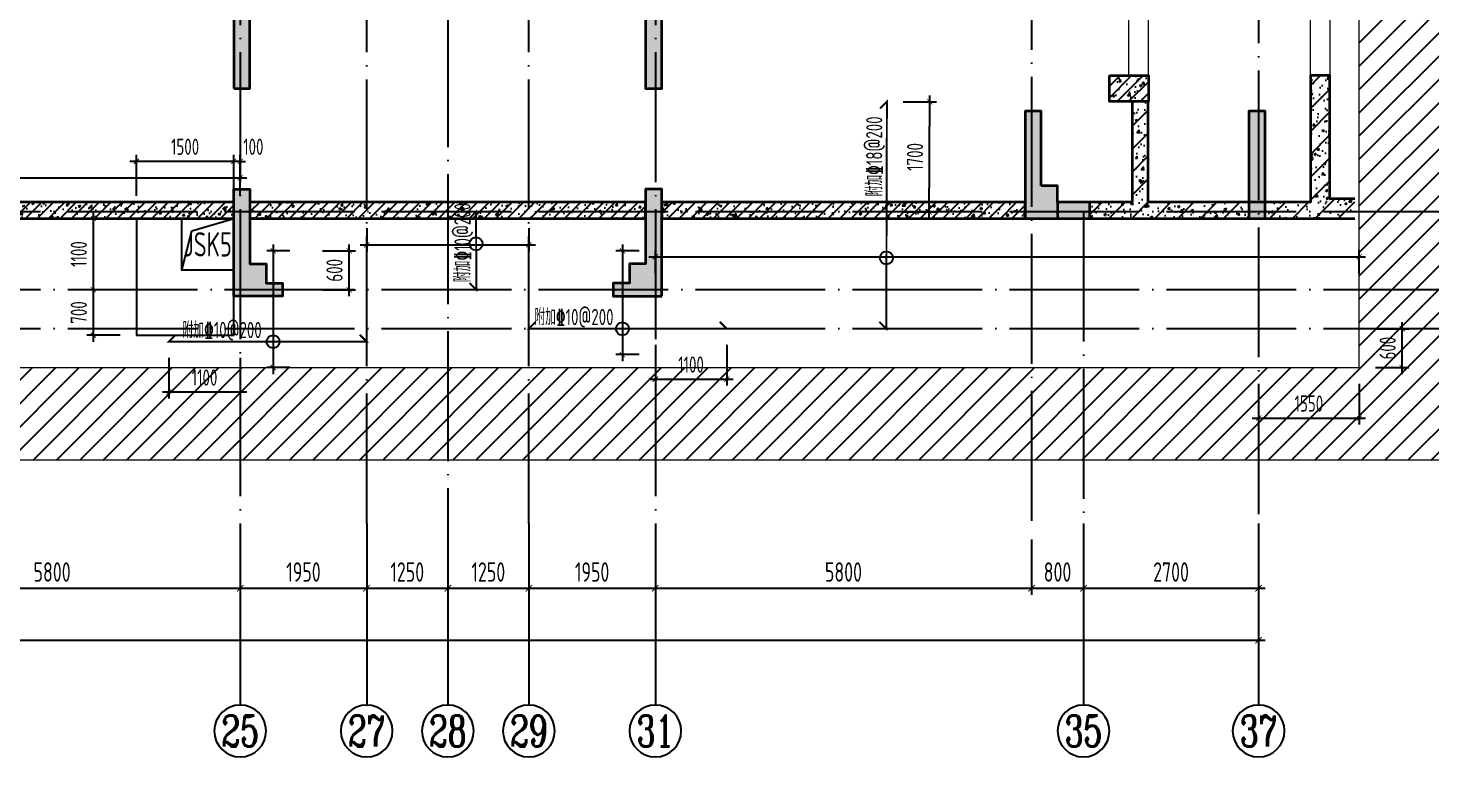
# Model space of a CAD drawing. Extents: x -655480 to 203344, y -294099 to 287156.
# Drawn here: x -375617 to -353989, y 192469 to 203702 of the extents above; entities that cross this region are included whole.
import ezdxf
from ezdxf.enums import TextEntityAlignment as Align

# ---------------------------------------------------------------- set-up
doc = ezdxf.new("R2010")
doc.units = 0
doc.header["$LTSCALE"] = 1000
doc.linetypes.add('DOTE', pattern=[2.42, 2, -0.2, 0.02, -0.2])
doc.layers.get('0').update_dxf_attribs({"linetype": 'CONTINUOUS'})
doc.layers.get('DEFPOINTS').update_dxf_attribs({"linetype": 'CONTINUOUS'})
for name, color, linetype in [('0-R集水坑', 191, 'CONTINUOUS'), ('A-AXIS', 1, 'CONTINUOUS'), ('A-DOTE', 10, 'DOTE'), ('AXIS_NUM', 7, 'CONTINUOUS'), ('S-B板配筋', 6, 'CONTINUOUS'), ('S-B板配筋号', 7, 'CONTINUOUS'), ('S-J基础底板', 5, 'CONTINUOUS'), ('S-J基础底板标注', 3, 'CONTINUOUS'), ('S-Q墙填充', 252, 'CONTINUOUS'), ('S-Q墙实线', 6, 'CONTINUOUS'), ('S-Y一般标注', 3, 'CONTINUOUS'), ('S-降板填充', 75, 'CONTINUOUS')]:
    doc.layers.add(name, color=color, linetype=linetype)
doc.layers.add('WINDOW', color=144, linetype='CONTINUOUS', lineweight=15)
doc.layers.add('板元', color=253, linetype='CONTINUOUS', lineweight=18)
doc.styles.add('TSSD_Axis', font='complex.shx', dxfattribs={"width": 0.7, "bigfont": 'hztxt.shx'})
doc.styles.add('TSSD_DIMENSION', font='Tssdeng.shx', dxfattribs={"width": 0.7, "bigfont": 'tssdchn.shx'})
doc.styles.add('TSSD_REIN', font='tssdeng.shx', dxfattribs={"width": 0.7, "height": 300, "bigfont": 'tssdchn.shx'})
doc.dimstyles.new('TSSD_100_100', dxfattribs={"dimtxt": 300, "dimasz": 100, "dimexe": 100, "dimexo": 250, "dimgap": 100, "dimtad": 1, "dimdec": 0, "dimzin": 0, "dimdsep": 46, "dimtxsty": 'TSSD_DIMENSION', "dimblk": 'ARCHTICK', "dimcen": 0, "dimdle": 100, "dimclrt": 7, "dimadec": 0, "dimazin": 0, "dimtfac": 1, "dimtdec": 0, "dimtix": 1, "dimtmove": 2, "dimatfit": 3, "dimldrblk": 'ARCHTICK', "dimfxl": 1, "dimtolj": 1, "dimtzin": 0, "dimarcsym": 0})
doc.dimstyles.new('TSSD_100_100$0', dxfattribs={"dimtxt": 300, "dimasz": 80, "dimexe": 100, "dimexo": 250, "dimgap": 100, "dimtad": 1, "dimdec": 0, "dimzin": 0, "dimdsep": 46, "dimtxsty": 'TSSD_DIMENSION', "dimblk": 'ARCHTICK', "dimcen": 0, "dimdle": 100, "dimclrd": 3, "dimclre": 3, "dimclrt": 7, "dimadec": 0, "dimazin": 0, "dimtfac": 1, "dimtdec": 0, "dimtix": 1, "dimtmove": 2, "dimatfit": 3, "dimldrblk": 'ARCHTICK', "dimfxl": 1, "dimtolj": 1, "dimtzin": 0, "dimarcsym": 0})
pattern_1 = [(45, (-1438581.56, 463489.72), (-88.388348, 88.388348), []), (50, (-1438581.56, 463489.72), (358.63009, -31.37607), [37.5, -412.5]), (355, (-1438581.56, 463489.72), (-69.37567, 376.09607), [30, -330]), (100.4514, (-1438551.67, 463487.1), (289.25469, 344.71977), [31.8701, -350.57106]), (46.1842, (-1438581.56, 463589.7), (533.62052, -82.7595), [56.25, -618.75]), (96.6356, (-1438537.1, 463582.8), (467.33135, 487.05894), [47.80514, -525.8565]), (351.1842, (-1438581.56, 463589.7), (467.33097, 487.0593), [45, -495]), (21, (-1438531.56, 463564.72), (298.453526, -201.309445), [37.5, -412.5]), (326, (-1438531.56, 463564.72), (121.65767, 362.57502), [30, -330]), (71.4514, (-1438506.7, 463547.94), (420.11131, 161.26525), [31.8701, -350.57106]), (37.5, (-1438581.56, 463489.72), (6.079928, 166.446927), [0, -326, 0, -335, 0, -331.25]), (7.5, (-1438581.56, 463489.72), (131.53477, 197.205856), [0, -191, 0, -318.5, 0, -126.25]), (327.5, (-1438693.06, 463489.72), (266.911218, -11.277436), [0, -125, 0, -390, 0, -517.5]), (317.5, (-1438743.06, 463489.72), (291.593085, 50.05249), [0, -162.5, 0, -259, 0, -367.5])]
pattern_2 = [(50, (-1523726.26, 236664.32), (358.63009, -31.37607), [37.5, -412.5]), (355, (-1523726.26, 236664.32), (-69.37567, 376.09607), [30, -330]), (100.4514, (-1523696.37, 236661.7), (289.25469, 344.71977), [31.8701, -350.57106]), (46.1842, (-1523726.26, 236764.32), (533.62052, -82.7595), [56.25, -618.75]), (96.6356, (-1523681.8, 236757.43), (467.33135, 487.05894), [47.80514, -525.8565]), (351.1842, (-1523726.26, 236764.3), (467.33097, 487.0593), [45, -495]), (21, (-1523676.26, 236739.32), (298.453526, -201.309445), [37.5, -412.5]), (326, (-1523676.26, 236739.32), (121.65767, 362.57502), [30, -330]), (71.4514, (-1523651.4, 236722.55), (420.11131, 161.26525), [31.8701, -350.57106]), (37.5, (-1523726.26, 236664.32), (6.079928, 166.446927), [0, -326, 0, -335, 0, -331.25]), (7.5, (-1523726.26, 236664.32), (131.53477, 197.205856), [0, -191, 0, -318.5, 0, -126.25]), (327.5, (-1523837.76, 236664.32), (266.911218, -11.277436), [0, -125, 0, -390, 0, -517.5]), (317.5, (-1523887.76, 236664.32), (291.593085, 50.05249), [0, -162.5, 0, -259, 0, -367.5]), (45, (-1523726.26, 236664.32), (-176.776695, 176.776695), [])]

# ---------------------------------------------------------------- blocks, each defined once
blk = doc.blocks.new('_ArchTick')
at = {"color": 0, "linetype": 'ByBlock', "const_width": 0.15}
blk.add_lwpolyline([(-0.5, -0.5), (0.5, 0.5)], dxfattribs=at)
blk = doc.blocks.new('*D518')
at = {"layer": 'DEFPOINTS', "color": 0, "transparency": 16777216}
for p in [(-166391, 265613), (-160591, 265613), (-160591, 264613)]:
    blk.add_point(p, dxfattribs=at)
at = {"layer": 'S-Y一般标注', "color": 0, "lineweight": -2, "transparency": 16777216}
for p, q in [((-166391, 265363), (-166391, 264513)), ((-160591, 265363), (-160591, 264513)), ((-166491, 264613), (-160491, 264613))]:
    blk.add_line(p, q, dxfattribs=at)
at = {"layer": 'S-Y一般标注', "color": 0, "lineweight": -2, "transparency": 16777216, "xscale": 100, "yscale": 100, "zscale": 100, "rotation": 180}
blk.add_blockref('_ArchTick', (-166391, 264613), dxfattribs=at)
at = {"layer": 'S-Y一般标注', "color": 0, "lineweight": -2, "transparency": 16777216, "xscale": 100, "yscale": 100, "zscale": 100}
blk.add_blockref('_ArchTick', (-160591, 264613), dxfattribs=at)
at = {"layer": 'S-Y一般标注', "color": 7, "transparency": 16777216, "insert": (-163491, 264863), "char_height": 300, "attachment_point": 5, "style": 'TSSD_DIMENSION'}
blk.add_mtext('\\A1;5800', dxfattribs=at)
blk = doc.blocks.new('ts_axno')
at = {"color": 0, "linetype": 'ByBlock', "lineweight": -2}
blk.add_circle((0, 0), 0.5, dxfattribs=at)
at = {"color": 0, "linetype": 'ByBlock', "lineweight": -2, "style": 'TSSD_Axis', "width": 0.7}
blk.add_attdef('A', text='', height=0.6, dxfattribs=at).set_placement((0, 0), align=Align.MIDDLE_CENTER)
blk = doc.blocks.new('*D519')
at = {"layer": 'DEFPOINTS', "color": 0, "transparency": 16777216}
for p in [(-156141, 265613), (-154191, 265613), (-154191, 264613)]:
    blk.add_point(p, dxfattribs=at)
at = {"layer": 'S-Y一般标注', "color": 0, "lineweight": -2, "transparency": 16777216}
for p, q in [((-156141, 265363), (-156141, 264513)), ((-154191, 265363), (-154191, 264513)), ((-156241, 264613), (-154091, 264613))]:
    blk.add_line(p, q, dxfattribs=at)
at = {"layer": 'S-Y一般标注', "color": 0, "lineweight": -2, "transparency": 16777216, "xscale": 100, "yscale": 100, "zscale": 100, "rotation": 180}
blk.add_blockref('_ArchTick', (-156141, 264613), dxfattribs=at)
at = {"layer": 'S-Y一般标注', "color": 0, "lineweight": -2, "transparency": 16777216, "xscale": 100, "yscale": 100, "zscale": 100}
blk.add_blockref('_ArchTick', (-154191, 264613), dxfattribs=at)
at = {"layer": 'S-Y一般标注', "color": 7, "transparency": 16777216, "insert": (-155166, 264863), "char_height": 300, "attachment_point": 5, "style": 'TSSD_DIMENSION'}
blk.add_mtext('\\A1;1950', dxfattribs=at)
blk = doc.blocks.new('*D520')
at = {"layer": 'DEFPOINTS', "color": 0, "transparency": 16777216}
for p in [(-154191, 265613), (-148391, 265613), (-148391, 264613)]:
    blk.add_point(p, dxfattribs=at)
at = {"layer": 'S-Y一般标注', "color": 0, "lineweight": -2, "transparency": 16777216}
for p, q in [((-154191, 265363), (-154191, 264513)), ((-148391, 265363), (-148391, 264513)), ((-154291, 264613), (-148291, 264613))]:
    blk.add_line(p, q, dxfattribs=at)
at = {"layer": 'S-Y一般标注', "color": 0, "lineweight": -2, "transparency": 16777216, "xscale": 100, "yscale": 100, "zscale": 100, "rotation": 180}
blk.add_blockref('_ArchTick', (-154191, 264613), dxfattribs=at)
at = {"layer": 'S-Y一般标注', "color": 0, "lineweight": -2, "transparency": 16777216, "xscale": 100, "yscale": 100, "zscale": 100}
blk.add_blockref('_ArchTick', (-148391, 264613), dxfattribs=at)
at = {"layer": 'S-Y一般标注', "color": 7, "transparency": 16777216, "insert": (-151291, 264863), "char_height": 300, "attachment_point": 5, "style": 'TSSD_DIMENSION'}
blk.add_mtext('\\A1;5800', dxfattribs=at)
blk = doc.blocks.new('*D521')
at = {"layer": 'DEFPOINTS', "color": 0, "transparency": 16777216}
for p in [(-148391, 265613), (-147591, 265613), (-147591, 264613)]:
    blk.add_point(p, dxfattribs=at)
at = {"layer": 'S-Y一般标注', "color": 0, "lineweight": -2, "transparency": 16777216}
for p, q in [((-148391, 265363), (-148391, 264513)), ((-147591, 265363), (-147591, 264513)), ((-148491, 264613), (-147491, 264613))]:
    blk.add_line(p, q, dxfattribs=at)
at = {"layer": 'S-Y一般标注', "color": 0, "lineweight": -2, "transparency": 16777216, "xscale": 100, "yscale": 100, "zscale": 100, "rotation": 180}
blk.add_blockref('_ArchTick', (-148391, 264613), dxfattribs=at)
at = {"layer": 'S-Y一般标注', "color": 0, "lineweight": -2, "transparency": 16777216, "xscale": 100, "yscale": 100, "zscale": 100}
blk.add_blockref('_ArchTick', (-147591, 264613), dxfattribs=at)
at = {"layer": 'S-Y一般标注', "color": 7, "transparency": 16777216, "insert": (-147991, 264863), "char_height": 300, "attachment_point": 5, "style": 'TSSD_DIMENSION'}
blk.add_mtext('\\A1;800', dxfattribs=at)
blk = doc.blocks.new('*D522')
at = {"layer": 'DEFPOINTS', "color": 0, "transparency": 16777216}
for p in [(-147591, 265613), (-144891, 265613), (-144891, 264613)]:
    blk.add_point(p, dxfattribs=at)
at = {"layer": 'S-Y一般标注', "color": 0, "lineweight": -2, "transparency": 16777216}
for p, q in [((-147591, 265363), (-147591, 264513)), ((-144891, 265363), (-144891, 264513)), ((-147691, 264613), (-144791, 264613))]:
    blk.add_line(p, q, dxfattribs=at)
at = {"layer": 'S-Y一般标注', "color": 0, "lineweight": -2, "transparency": 16777216, "xscale": 100, "yscale": 100, "zscale": 100, "rotation": 180}
blk.add_blockref('_ArchTick', (-147591, 264613), dxfattribs=at)
at = {"layer": 'S-Y一般标注', "color": 0, "lineweight": -2, "transparency": 16777216, "xscale": 100, "yscale": 100, "zscale": 100}
blk.add_blockref('_ArchTick', (-144891, 264613), dxfattribs=at)
at = {"layer": 'S-Y一般标注', "color": 7, "transparency": 16777216, "insert": (-146241, 264863), "char_height": 300, "attachment_point": 5, "style": 'TSSD_DIMENSION'}
blk.add_mtext('\\A1;2700', dxfattribs=at)
blk = doc.blocks.new('*D523')
at = {"layer": 'DEFPOINTS', "color": 0, "transparency": 16777216}
for p in [(-194891, 265613), (-144891, 265613), (-144891, 263813)]:
    blk.add_point(p, dxfattribs=at)
at = {"layer": 'S-Y一般标注', "color": 0, "lineweight": -2, "transparency": 16777216}
for p, q in [((-194891, 265363), (-194891, 263713)), ((-144891, 265363), (-144891, 263713)), ((-194991, 263813), (-144791, 263813))]:
    blk.add_line(p, q, dxfattribs=at)
at = {"layer": 'S-Y一般标注', "color": 0, "lineweight": -2, "transparency": 16777216, "xscale": 100, "yscale": 100, "zscale": 100, "rotation": 180}
blk.add_blockref('_ArchTick', (-194891, 263813), dxfattribs=at)
at = {"layer": 'S-Y一般标注', "color": 0, "lineweight": -2, "transparency": 16777216, "xscale": 100, "yscale": 100, "zscale": 100}
blk.add_blockref('_ArchTick', (-144891, 263813), dxfattribs=at)
at = {"layer": 'S-Y一般标注', "color": 7, "transparency": 16777216, "insert": (-169891, 264063), "char_height": 300, "attachment_point": 5, "style": 'TSSD_DIMENSION'}
blk.add_mtext('\\A1;50000', dxfattribs=at)
blk = doc.blocks.new('*D527')
at = {"layer": 'DEFPOINTS', "color": 0, "transparency": 16777216}
for p in [(-160591, 265613), (-158641, 265613), (-158641, 264613)]:
    blk.add_point(p, dxfattribs=at)
at = {"layer": 'S-Y一般标注', "color": 0, "lineweight": -2, "transparency": 16777216}
for p, q in [((-160591, 265363), (-160591, 264513)), ((-158641, 265363), (-158641, 264513)), ((-160691, 264613), (-158541, 264613))]:
    blk.add_line(p, q, dxfattribs=at)
at = {"layer": 'S-Y一般标注', "color": 0, "lineweight": -2, "transparency": 16777216, "xscale": 100, "yscale": 100, "zscale": 100, "rotation": 180}
blk.add_blockref('_ArchTick', (-160591, 264613), dxfattribs=at)
at = {"layer": 'S-Y一般标注', "color": 0, "lineweight": -2, "transparency": 16777216, "xscale": 100, "yscale": 100, "zscale": 100}
blk.add_blockref('_ArchTick', (-158641, 264613), dxfattribs=at)
at = {"layer": 'S-Y一般标注', "color": 7, "transparency": 16777216, "insert": (-159616, 264863), "char_height": 300, "attachment_point": 5, "style": 'TSSD_DIMENSION'}
blk.add_mtext('\\A1;1950', dxfattribs=at)
blk = doc.blocks.new('*D544')
at = {"layer": 'DEFPOINTS', "color": 0, "transparency": 16777216}
for p in [(-158641, 265613), (-157391, 265613), (-157391, 264613)]:
    blk.add_point(p, dxfattribs=at)
at = {"layer": 'S-Y一般标注', "color": 0, "lineweight": -2, "transparency": 16777216}
for p, q in [((-158641, 265363), (-158641, 264513)), ((-157391, 265363), (-157391, 264513)), ((-158741, 264613), (-157291, 264613))]:
    blk.add_line(p, q, dxfattribs=at)
at = {"layer": 'S-Y一般标注', "color": 0, "lineweight": -2, "transparency": 16777216, "xscale": 100, "yscale": 100, "zscale": 100, "rotation": 180}
blk.add_blockref('_ArchTick', (-158641, 264613), dxfattribs=at)
at = {"layer": 'S-Y一般标注', "color": 0, "lineweight": -2, "transparency": 16777216, "xscale": 100, "yscale": 100, "zscale": 100}
blk.add_blockref('_ArchTick', (-157391, 264613), dxfattribs=at)
at = {"layer": 'S-Y一般标注', "color": 7, "transparency": 16777216, "insert": (-158016, 264863), "char_height": 300, "attachment_point": 5, "style": 'TSSD_DIMENSION'}
blk.add_mtext('\\A1;1250', dxfattribs=at)
blk = doc.blocks.new('*D545')
at = {"layer": 'DEFPOINTS', "color": 0, "transparency": 16777216}
for p in [(-157391, 265613), (-156141, 265613), (-156141, 264613)]:
    blk.add_point(p, dxfattribs=at)
at = {"layer": 'S-Y一般标注', "color": 0, "lineweight": -2, "transparency": 16777216}
for p, q in [((-157391, 265363), (-157391, 264513)), ((-156141, 265363), (-156141, 264513)), ((-157491, 264613), (-156041, 264613))]:
    blk.add_line(p, q, dxfattribs=at)
at = {"layer": 'S-Y一般标注', "color": 0, "lineweight": -2, "transparency": 16777216, "xscale": 100, "yscale": 100, "zscale": 100, "rotation": 180}
blk.add_blockref('_ArchTick', (-157391, 264613), dxfattribs=at)
at = {"layer": 'S-Y一般标注', "color": 0, "lineweight": -2, "transparency": 16777216, "xscale": 100, "yscale": 100, "zscale": 100}
blk.add_blockref('_ArchTick', (-156141, 264613), dxfattribs=at)
at = {"layer": 'S-Y一般标注', "color": 7, "transparency": 16777216, "insert": (-156766, 264863), "char_height": 300, "attachment_point": 5, "style": 'TSSD_DIMENSION'}
blk.add_mtext('\\A1;1250', dxfattribs=at)
blk = doc.blocks.new('*D1233')
at = {"layer": 'DEFPOINTS', "color": 0, "ltscale": 0.5, "transparency": 16777216}
for p in [(-371330, 200269), (-371838, 198469), (-371330, 198469)]:
    blk.add_point(p, dxfattribs=at)
at = {"layer": 'S-J基础底板标注', "color": 3, "lineweight": -2, "ltscale": 0.5, "transparency": 16777216}
for p, q in [((-371838, 200369), (-371838, 198369)), ((-371580, 200269), (-371938, 200269)), ((-371580, 198469), (-371938, 198469))]:
    blk.add_line(p, q, dxfattribs=at)
at = {"layer": 'S-J基础底板标注', "color": 3, "lineweight": -2, "ltscale": 0.5, "transparency": 16777216, "xscale": 80, "yscale": 80, "zscale": 80}
for p, rotation in [((-371838, 200269), 90), ((-371838, 198469), 270)]:
    blk.add_blockref('_ArchTick', p, dxfattribs=dict(at, rotation=rotation))
blk = doc.blocks.new('*D1227')
at = {"layer": 'DEFPOINTS', "color": 0, "transparency": 16777216}
for p in [(-373446, 198869), (-372346, 198869), (-373446, 198091)]:
    blk.add_point(p, dxfattribs=at)
at = {"layer": 'S-J基础底板标注', "color": 3, "lineweight": -2, "transparency": 16777216}
for p, q in [((-373446, 198619), (-373446, 197991)), ((-372346, 198619), (-372346, 197991)), ((-372246, 198091), (-373546, 198091))]:
    blk.add_line(p, q, dxfattribs=at)
at = {"layer": 'S-J基础底板标注', "color": 3, "lineweight": -2, "transparency": 16777216, "xscale": 80, "yscale": 80, "zscale": 80}
for p, rotation in [((-373446, 198091), 180.000000000003), ((-372346, 198091), 3.037570195374428e-12)]:
    blk.add_blockref('_ArchTick', p, dxfattribs=dict(at, rotation=rotation))
at = {"layer": 'S-J基础底板标注', "color": 7, "transparency": 16777216, "insert": (-372896, 198316), "char_height": 250, "attachment_point": 5, "style": 'TSSD_DIMENSION'}
blk.add_mtext('\\A1;1100', dxfattribs=at)
blk = doc.blocks.new('*D1234')
at = {"layer": 'DEFPOINTS', "color": 0, "ltscale": 0.5, "transparency": 16777216}
for p in [(-365946, 200269), (-366454, 198669), (-365946, 198669)]:
    blk.add_point(p, dxfattribs=at)
at = {"layer": 'S-J基础底板标注', "color": 3, "lineweight": -2, "ltscale": 0.5, "transparency": 16777216}
for p, q in [((-366454, 200369), (-366454, 198569)), ((-366196, 200269), (-366554, 200269)), ((-366196, 198669), (-366554, 198669))]:
    blk.add_line(p, q, dxfattribs=at)
at = {"layer": 'S-J基础底板标注', "color": 3, "lineweight": -2, "ltscale": 0.5, "transparency": 16777216, "xscale": 80, "yscale": 80, "zscale": 80}
for p, rotation in [((-366454, 200269), 90), ((-366454, 198669), 270)]:
    blk.add_blockref('_ArchTick', p, dxfattribs=dict(at, rotation=rotation))
blk = doc.blocks.new('*D1228')
at = {"layer": 'DEFPOINTS', "color": 0, "transparency": 16777216}
for p in [(-365946, 199069), (-364846, 199069), (-364846, 198291)]:
    blk.add_point(p, dxfattribs=at)
at = {"layer": 'S-J基础底板标注', "color": 3, "lineweight": -2, "transparency": 16777216}
for p, q in [((-365946, 198819), (-365946, 198191)), ((-364846, 198819), (-364846, 198191)), ((-366046, 198291), (-364746, 198291))]:
    blk.add_line(p, q, dxfattribs=at)
at = {"layer": 'S-J基础底板标注', "color": 3, "lineweight": -2, "transparency": 16777216, "xscale": 80, "yscale": 80, "zscale": 80, "rotation": 180}
blk.add_blockref('_ArchTick', (-365946, 198291), dxfattribs=at)
at = {"layer": 'S-J基础底板标注', "color": 3, "lineweight": -2, "transparency": 16777216, "xscale": 80, "yscale": 80, "zscale": 80}
blk.add_blockref('_ArchTick', (-364846, 198291), dxfattribs=at)
at = {"layer": 'S-J基础底板标注', "color": 7, "transparency": 16777216, "insert": (-365396, 198516), "char_height": 250, "attachment_point": 5, "style": 'TSSD_DIMENSION'}
blk.add_mtext('\\A1;1100', dxfattribs=at)
blk = doc.blocks.new('*D1235')
at = {"layer": 'DEFPOINTS', "color": 0, "ltscale": 0.5, "transparency": 16777216}
for p in [(-372346, 201394), (-389546, 200886), (-372346, 200885)]:
    blk.add_point(p, dxfattribs=at)
at = {"layer": 'S-J基础底板标注', "color": 3, "lineweight": -2, "ltscale": 0.5, "transparency": 16777216}
for p, q in [((-389646, 201394), (-372246, 201394)), ((-389546, 201136), (-389546, 201494)), ((-372346, 201135), (-372346, 201494))]:
    blk.add_line(p, q, dxfattribs=at)
at = {"layer": 'S-J基础底板标注', "color": 3, "lineweight": -2, "ltscale": 0.5, "transparency": 16777216, "xscale": 80, "yscale": 80, "zscale": 80}
for p, rotation in [((-389546, 201394), 179.9995445874263), ((-372346, 201394), 359.9995445874263)]:
    blk.add_blockref('_ArchTick', p, dxfattribs=dict(at, rotation=rotation))
blk = doc.blocks.new('*D1238')
at = {"layer": 'DEFPOINTS', "color": 0, "ltscale": 0.5, "transparency": 16777216}
for p in [(-355096, 200177), (-365946, 199669), (-355096, 199669)]:
    blk.add_point(p, dxfattribs=at)
at = {"layer": 'S-J基础底板标注', "color": 3, "lineweight": -2, "ltscale": 0.5, "transparency": 16777216}
for p, q in [((-365946, 199919), (-365946, 200277)), ((-355096, 199919), (-355096, 200277)), ((-366046, 200177), (-354996, 200177))]:
    blk.add_line(p, q, dxfattribs=at)
at = {"layer": 'S-J基础底板标注', "color": 3, "lineweight": -2, "ltscale": 0.5, "transparency": 16777216, "xscale": 80, "yscale": 80, "zscale": 80, "rotation": 180}
blk.add_blockref('_ArchTick', (-365946, 200177), dxfattribs=at)
at = {"layer": 'S-J基础底板标注', "color": 3, "lineweight": -2, "ltscale": 0.5, "transparency": 16777216, "xscale": 80, "yscale": 80, "zscale": 80}
blk.add_blockref('_ArchTick', (-355096, 200177), dxfattribs=at)
blk = doc.blocks.new('*D1253')
at = {"layer": 'DEFPOINTS', "color": 0, "transparency": 16777216}
for p in [(-355096, 199069), (-354432, 199069), (-355096, 198469)]:
    blk.add_point(p, dxfattribs=at)
at = {"layer": 'S-J基础底板标注', "color": 3, "lineweight": -2, "transparency": 16777216}
for p, q in [((-354846, 199069), (-354332, 199069)), ((-354432, 198369), (-354432, 199169)), ((-354846, 198469), (-354332, 198469))]:
    blk.add_line(p, q, dxfattribs=at)
at = {"layer": 'S-J基础底板标注', "color": 3, "lineweight": -2, "transparency": 16777216, "xscale": 80, "yscale": 80, "zscale": 80}
for p, rotation in [((-354432, 199069), 90), ((-354432, 198469), 270)]:
    blk.add_blockref('_ArchTick', p, dxfattribs=dict(at, rotation=rotation))
at = {"layer": 'S-J基础底板标注', "color": 7, "transparency": 16777216, "insert": (-354657, 198769), "char_height": 250, "attachment_point": 5, "rotation": 90, "style": 'TSSD_DIMENSION'}
blk.add_mtext('\\A1;600', dxfattribs=at)
blk = doc.blocks.new('*D1254')
at = {"layer": 'DEFPOINTS', "color": 0, "transparency": 16777216}
for p in [(-356646, 198469), (-355096, 198469), (-355096, 197691)]:
    blk.add_point(p, dxfattribs=at)
at = {"layer": 'S-J基础底板标注', "color": 3, "lineweight": -2, "transparency": 16777216}
for p, q in [((-356646, 198219), (-356646, 197591)), ((-355096, 198219), (-355096, 197591)), ((-356746, 197691), (-354996, 197691))]:
    blk.add_line(p, q, dxfattribs=at)
at = {"layer": 'S-J基础底板标注', "color": 3, "lineweight": -2, "transparency": 16777216, "xscale": 80, "yscale": 80, "zscale": 80, "rotation": 180}
blk.add_blockref('_ArchTick', (-356646, 197691), dxfattribs=at)
at = {"layer": 'S-J基础底板标注', "color": 3, "lineweight": -2, "transparency": 16777216, "xscale": 80, "yscale": 80, "zscale": 80}
blk.add_blockref('_ArchTick', (-355096, 197691), dxfattribs=at)
at = {"layer": 'S-J基础底板标注', "color": 7, "transparency": 16777216, "insert": (-355871, 197916), "char_height": 250, "attachment_point": 5, "style": 'TSSD_DIMENSION'}
blk.add_mtext('\\A1;1550', dxfattribs=at)
blk = doc.blocks.new('*D1266')
at = {"layer": 'DEFPOINTS', "color": 0, "ltscale": 0.5, "transparency": 16777216}
for p in [(-370396, 200869), (-367896, 200869), (-367896, 200361)]:
    blk.add_point(p, dxfattribs=at)
at = {"layer": 'S-J基础底板标注', "color": 3, "lineweight": -2, "ltscale": 0.5, "transparency": 16777216}
for p, q in [((-370396, 200619), (-370396, 200261)), ((-367896, 200619), (-367896, 200261)), ((-370496, 200361), (-367796, 200361))]:
    blk.add_line(p, q, dxfattribs=at)
at = {"layer": 'S-J基础底板标注', "color": 3, "lineweight": -2, "ltscale": 0.5, "transparency": 16777216, "xscale": 80, "yscale": 80, "zscale": 80, "rotation": 180}
blk.add_blockref('_ArchTick', (-370396, 200361), dxfattribs=at)
at = {"layer": 'S-J基础底板标注', "color": 3, "lineweight": -2, "ltscale": 0.5, "transparency": 16777216, "xscale": 80, "yscale": 80, "zscale": 80}
blk.add_blockref('_ArchTick', (-367896, 200361), dxfattribs=at)
blk = doc.blocks.new('*D1267')
at = {"layer": 'DEFPOINTS', "color": 0, "transparency": 16777216}
for p in [(-362376, 202569), (-361713, 202565), (-362386, 200869)]:
    blk.add_point(p, dxfattribs=at)
at = {"layer": 'S-J基础底板标注', "color": 3, "lineweight": -2, "transparency": 16777216}
for p, q in [((-361723, 200765), (-361712, 202665)), ((-362126, 202567), (-361613, 202564)), ((-362136, 200868), (-361623, 200865))]:
    blk.add_line(p, q, dxfattribs=at)
at = {"layer": 'S-J基础底板标注', "color": 3, "lineweight": -2, "transparency": 16777216, "xscale": 80, "yscale": 80, "zscale": 80}
for p, rotation in [((-361713, 202565), 89.6629318688153), ((-361723, 200865), 269.6629318688153)]:
    blk.add_blockref('_ArchTick', p, dxfattribs=dict(at, rotation=rotation))
at = {"layer": 'S-J基础底板标注', "color": 7, "transparency": 16777216, "insert": (-361943, 201716), "char_height": 250, "attachment_point": 5, "rotation": 89.6629, "style": 'TSSD_DIMENSION'}
blk.add_mtext('\\A1;1700', dxfattribs=at)
blk = doc.blocks.new('*D2515')
at = {"layer": 'DEFPOINTS', "color": 0, "transparency": 16777216}
for p in [(-371330, 200269), (-370667, 200269), (-371330, 199669)]:
    blk.add_point(p, dxfattribs=at)
at = {"layer": 'S-J基础底板标注', "color": 3, "lineweight": -2, "transparency": 16777216}
for p, q in [((-370667, 199569), (-370667, 200369)), ((-371080, 200269), (-370567, 200269)), ((-371080, 199669), (-370567, 199669))]:
    blk.add_line(p, q, dxfattribs=at)
at = {"layer": 'S-J基础底板标注', "color": 3, "lineweight": -2, "transparency": 16777216, "xscale": 80, "yscale": 80, "zscale": 80}
for p, rotation in [((-370667, 200269), 90), ((-370667, 199669), 270)]:
    blk.add_blockref('_ArchTick', p, dxfattribs=dict(at, rotation=rotation))
at = {"layer": 'S-J基础底板标注', "color": 7, "transparency": 16777216, "insert": (-370892, 199969), "char_height": 250, "attachment_point": 5, "rotation": 90, "style": 'TSSD_DIMENSION'}
blk.add_mtext('\\A1;600', dxfattribs=at)
blk = doc.blocks.new('*D2516')
at = {"layer": 'DEFPOINTS', "color": 0, "transparency": 16777216}
for p in [(-374610, 200769), (-373946, 200769), (-373946, 199669)]:
    blk.add_point(p, dxfattribs=at)
at = {"layer": 'S-J基础底板标注', "color": 3, "lineweight": -2, "transparency": 16777216}
for p, q in [((-374196, 200769), (-374710, 200769)), ((-374610, 199569), (-374610, 200869)), ((-374196, 199669), (-374710, 199669))]:
    blk.add_line(p, q, dxfattribs=at)
at = {"layer": 'S-J基础底板标注', "color": 3, "lineweight": -2, "transparency": 16777216, "xscale": 80, "yscale": 80, "zscale": 80}
for p, rotation in [((-374610, 200769), 90), ((-374610, 199669), 270)]:
    blk.add_blockref('_ArchTick', p, dxfattribs=dict(at, rotation=rotation))
at = {"layer": 'S-J基础底板标注', "color": 7, "transparency": 16777216, "insert": (-374835, 200219), "char_height": 250, "attachment_point": 5, "rotation": 90, "style": 'TSSD_DIMENSION'}
blk.add_mtext('\\A1;1100', dxfattribs=at)
blk = doc.blocks.new('*D2517')
at = {"layer": 'DEFPOINTS', "color": 0, "transparency": 16777216}
for p in [(-374610, 199669), (-373946, 199669), (-373946, 198969)]:
    blk.add_point(p, dxfattribs=at)
at = {"layer": 'S-J基础底板标注', "color": 3, "lineweight": -2, "transparency": 16777216}
for p, q in [((-374196, 199669), (-374710, 199669)), ((-374610, 198869), (-374610, 199769)), ((-374196, 198969), (-374710, 198969))]:
    blk.add_line(p, q, dxfattribs=at)
at = {"layer": 'S-J基础底板标注', "color": 3, "lineweight": -2, "transparency": 16777216, "xscale": 80, "yscale": 80, "zscale": 80}
for p, rotation in [((-374610, 199669), 90), ((-374610, 198969), 270)]:
    blk.add_blockref('_ArchTick', p, dxfattribs=dict(at, rotation=rotation))
at = {"layer": 'S-J基础底板标注', "color": 7, "transparency": 16777216, "insert": (-374835, 199319), "char_height": 250, "attachment_point": 5, "rotation": 90, "style": 'TSSD_DIMENSION'}
blk.add_mtext('\\A1;700', dxfattribs=at)
blk = doc.blocks.new('*D2518')
at = {"layer": 'DEFPOINTS', "color": 0, "transparency": 16777216}
for p in [(-372446, 201648), (-372446, 200869), (-372346, 200869)]:
    blk.add_point(p, dxfattribs=at)
at = {"layer": 'S-J基础底板标注', "color": 3, "lineweight": -2, "transparency": 16777216}
for p, q in [((-372446, 201648), (-372526, 201648)), ((-372446, 201119), (-372446, 201748)), ((-372346, 201648), (-372446, 201648)), ((-372346, 201119), (-372346, 201748)), ((-372346, 201648), (-372266, 201648))]:
    blk.add_line(p, q, dxfattribs=at)
at = {"layer": 'S-J基础底板标注', "color": 3, "lineweight": -2, "transparency": 16777216, "xscale": 80, "yscale": 80, "zscale": 80}
blk.add_blockref('_ArchTick', (-372446, 201648), dxfattribs=at)
at = {"layer": 'S-J基础底板标注', "color": 3, "lineweight": -2, "transparency": 16777216, "xscale": 80, "yscale": 80, "zscale": 80, "rotation": 180}
blk.add_blockref('_ArchTick', (-372346, 201648), dxfattribs=at)
at = {"layer": 'S-J基础底板标注', "color": 7, "transparency": 16777216, "insert": (-372144, 201873), "char_height": 250, "attachment_point": 5, "style": 'TSSD_DIMENSION'}
blk.add_mtext('\\A1;100', dxfattribs=at)
blk = doc.blocks.new('*D2519')
at = {"layer": 'DEFPOINTS', "color": 0, "transparency": 16777216}
for p in [(-373946, 201648), (-373946, 200869), (-372446, 200869)]:
    blk.add_point(p, dxfattribs=at)
at = {"layer": 'S-J基础底板标注', "color": 3, "lineweight": -2, "transparency": 16777216}
for p, q in [((-372346, 201648), (-374046, 201648)), ((-373946, 201119), (-373946, 201748)), ((-372446, 201119), (-372446, 201748))]:
    blk.add_line(p, q, dxfattribs=at)
at = {"layer": 'S-J基础底板标注', "color": 3, "lineweight": -2, "transparency": 16777216, "xscale": 80, "yscale": 80, "zscale": 80}
for p, rotation in [((-373946, 201648), 179.9999999999945), ((-372446, 201648), 359.9999999999944)]:
    blk.add_blockref('_ArchTick', p, dxfattribs=dict(at, rotation=rotation))
at = {"layer": 'S-J基础底板标注', "color": 7, "transparency": 16777216, "insert": (-373196, 201873), "char_height": 250, "attachment_point": 5, "style": 'TSSD_DIMENSION'}
blk.add_mtext('\\A1;1500', dxfattribs=at)
blk = doc.blocks.new('20210827.00163710')
at = {"layer": 'A-AXIS'}
for p, q in [((-215872, -289730.2), (-215872, -292530.2)), ((-213922, -289730.2), (-213922, -292530.2)), ((-212672, -289730.2), (-212672, -292530.2)), ((-211422, -289730.2), (-211422, -292530.2)), ((-209472, -289730.2), (-209472, -292530.2)), ((-202872, -289730.2), (-202872, -292530.2)), ((-200172, -289730.2), (-200172, -292530.2))]:
    blk.add_line(p, q, dxfattribs=at)
at = {"layer": 'A-DOTE'}
for p, q in [((-200172, -268230.2), (-200172, -289730.2)), ((-215871.8, -277630.2), (-215872, -289730.2)), ((-209472.2, -277630.2), (-209472, -289730.2)), ((-213922, -289730.2), (-213922, -279830.2)), ((-211422, -289730.2), (-211422, -279830.2)), ((-203672, -280430.2), (-203672, -289730.2)), ((-212672, -281930.2), (-212672, -289730.2)), ((-197172, -284930.2), (-253172, -284930.2)), ((-202872, -284930.2), (-202872, -289730.2)), ((-197172, -286130.2), (-253172, -286130.2)), ((-197172, -286730.2), (-253172, -286730.2))]:
    blk.add_line(p, q, dxfattribs=at)
at = {"layer": 'A-AXIS'}
ref = blk.add_blockref('ts_axno', (-215872, -292930.2), dxfattribs=dict(at, xscale=-800, yscale=800, zscale=800, rotation=180))
ref.add_attrib('17', '25', dxfattribs={"layer": 'AXIS_NUM', "height": 480, "style": 'TSSD_Axis', "width": 0.7}).set_placement((-215872, -292930.2), align=Align.MIDDLE_CENTER)
ref = blk.add_blockref('ts_axno', (-213922, -292930.2), dxfattribs=dict(at, xscale=-800, yscale=800, zscale=800, rotation=180))
ref.add_attrib('19', '27', dxfattribs={"layer": 'AXIS_NUM', "height": 480, "style": 'TSSD_Axis', "width": 0.7}).set_placement((-213922, -292930.2), align=Align.MIDDLE_CENTER)
ref = blk.add_blockref('ts_axno', (-212672, -292930.2), dxfattribs=dict(at, xscale=-800, yscale=800, zscale=800, rotation=180))
ref.add_attrib('19', '28', dxfattribs={"layer": 'AXIS_NUM', "height": 480, "style": 'TSSD_Axis', "width": 0.7}).set_placement((-212672, -292930.2), align=Align.MIDDLE_CENTER)
ref = blk.add_blockref('ts_axno', (-211422, -292930.2), dxfattribs=dict(at, xscale=-800, yscale=800, zscale=800, rotation=180))
ref.add_attrib('19', '29', dxfattribs={"layer": 'AXIS_NUM', "height": 480, "style": 'TSSD_Axis', "width": 0.7}).set_placement((-211422, -292930.2), align=Align.MIDDLE_CENTER)
ref = blk.add_blockref('ts_axno', (-209472, -292930.2), dxfattribs=dict(at, xscale=-800, yscale=800, zscale=800, rotation=180))
ref.add_attrib('19', '31', dxfattribs={"layer": 'AXIS_NUM', "height": 480, "style": 'TSSD_Axis', "width": 0.7}).set_placement((-209472, -292930.2), align=Align.MIDDLE_CENTER)
ref = blk.add_blockref('ts_axno', (-202872, -292930.2), dxfattribs=dict(at, xscale=-800, yscale=800, zscale=800, rotation=180))
ref.add_attrib('22', '35', dxfattribs={"layer": 'AXIS_NUM', "height": 480, "style": 'TSSD_Axis', "width": 0.7}).set_placement((-202872, -292930.2), align=Align.MIDDLE_CENTER)
ref = blk.add_blockref('ts_axno', (-200172, -292930.2), dxfattribs=dict(at, xscale=-800, yscale=800, zscale=800, rotation=180))
ref.add_attrib('23', '37', dxfattribs={"layer": 'AXIS_NUM', "height": 480, "style": 'TSSD_Axis', "width": 0.7}).set_placement((-200172, -292930.2), align=Align.MIDDLE_CENTER)
at = {"layer": 'S-Y一般标注'}
for base, p1, p2, picture, middle in [((-200172, -291530.2), (-250172, -289730.2), (-200172, -289730.2), '*D523', (-225172, -291280.2)), ((-215872, -290730.2), (-221672, -289730.2), (-215872, -289730.2), '*D518', (-218772, -290480.2)), ((-213922, -290730.2), (-215872, -289730.2), (-213922, -289730.2), '*D527', (-214897, -290480.2)), ((-212672, -290730.2), (-213922, -289730.2), (-212672, -289730.2), '*D544', (-213297, -290480.2)), ((-211422, -290730.2), (-212672, -289730.2), (-211422, -289730.2), '*D545', (-212047, -290480.2)), ((-209472, -290730.2), (-211422, -289730.2), (-209472, -289730.2), '*D519', (-210447, -290480.2)), ((-203672, -290730.2), (-209472, -289730.2), (-203672, -289730.2), '*D520', (-206572, -290480.2)), ((-202872, -290730.2), (-203672, -289730.2), (-202872, -289730.2), '*D521', (-203272, -290480.2)), ((-200172, -290730.2), (-202872, -289730.2), (-200172, -289730.2), '*D522', (-201522, -290480.2))]:
    dim = blk.add_linear_dim(base=base, p1=p1, p2=p2, dimstyle='TSSD_100_100', dxfattribs=at)
    dim.commit()
    dim.dimension.update_dxf_attribs({"geometry": picture, "text_midpoint": middle, "insert": (-55280.9, -555343.3)})

msp = doc.modelspace()

# ---------------------------------------------------------------- hatches: boundary and pattern name
at = {"layer": 'S-Q墙填充'}
for points in [[(-366096.04, 204619.14), (-366096.04, 202769.14), (-365846.04, 202769.14), (-365846.04, 204619.14)], [(-372446.04, 202769.14), (-372196.04, 202769.14), (-372196.04, 203969.14), (-372446.04, 203969.14)], [(-359996.04, 201269.14), (-359996.04, 202419.14), (-360246.04, 202419.14), (-360246.04, 200769.14), (-359246.04, 200769.14), (-359246.04, 201019.14), (-359746.04, 201019.14), (-359746.04, 201269.14)], [(-356796.04, 200769.14), (-356546.04, 200769.14), (-356546.04, 202419.14), (-356796.04, 202419.14)], [(-372446.04, 199569.14), (-372446.04, 201219.14), (-372196.04, 201219.14), (-372196.04, 200069.14), (-371946.04, 200069.14), (-371946.04, 199769.14), (-371696.04, 199769.14), (-371696.04, 199569.14)], [(-365846.04, 199569.14), (-365846.04, 201219.14), (-366096.04, 201219.14), (-366096.04, 200069.14), (-366346.04, 200069.14), (-366346.04, 199769.14), (-366596.04, 199769.14), (-366596.04, 199569.14)]]:
    msp.add_hatch(color=252, dxfattribs=at).paths.add_polyline_path(points)
at = {"layer": 'S-Q墙填充', "linetype": 'ByBlock'}
h = msp.add_hatch(dxfattribs=at)
h.set_pattern_fill('钢筋混凝土', color=252, scale=50)
h.set_pattern_definition(pattern_1)
h.paths.add_polyline_path([(-358946.02, 202969.15), (-358346.02, 202969.15), (-358346.02, 202569.15), (-358946.02, 202569.15)])
h = msp.add_hatch(dxfattribs=at)
h.set_pattern_fill('ARMORED', color=252, scale=50)
h.set_pattern_definition(pattern_2)
h.paths.add_polyline_path([(-355546.05, 202969.14), (-355846.05, 202969.14), (-355846.05, 201019.14), (-356546.04, 201019.14), (-356546.04, 200769.14), (-355164.14, 200769.14), (-355164.14, 201069.14), (-355546.05, 201069.14)])
h = msp.add_hatch(dxfattribs=at)
h.set_pattern_fill('ARMORED', color=252, scale=50)
h.set_pattern_definition(pattern_2)
h.paths.add_polyline_path([(-356796.04, 201019.14), (-358346.05, 201019.14), (-358346.05, 202569.15), (-358596.04, 202569.15), (-358596.04, 201019.14), (-359246.04, 201019.14), (-359246.04, 200769.14), (-356796.04, 200769.14)])
h = msp.add_hatch(dxfattribs=at)
h.set_pattern_fill('钢筋混凝土', color=252, scale=50)
h.set_pattern_definition(pattern_1)
h.paths.add_polyline_path([(-376956.43, 201019.14), (-376956.43, 200769.14), (-372446.04, 200769.14), (-372446.04, 201019.14)])
h = msp.add_hatch(dxfattribs=at)
h.set_pattern_fill('钢筋混凝土', color=252, scale=50)
h.set_pattern_definition(pattern_1)
h.paths.add_polyline_path([(-372196.04, 200769.14), (-366096.04, 200769.14), (-366096.04, 201019.14), (-372196.04, 201019.14)])
h = msp.add_hatch(dxfattribs=at)
h.set_pattern_fill('钢筋混凝土', color=252, scale=50)
h.set_pattern_definition(pattern_1)
h.paths.add_polyline_path([(-365846.04, 201019.14), (-365846.04, 200769.14), (-360246.04, 200769.14), (-360246.04, 201019.14)])
at = {"layer": 'S-降板填充'}
h = msp.add_hatch(dxfattribs=at)
h.set_pattern_fill('ANSI31', color=252, scale=80, style=0)
h.paths.add_polyline_path([(-353602.69, 217704.69), (-409646.04, 217704.69), (-409646.04, 197044.71), (-353602.69, 197044.71)])
h.paths.add_polyline_path([(-372340.88, 210569.14), (-372340.88, 213369.14), (-355096.05, 213369.14), (-355096.05, 198469.14), (-396746.05, 198469.14), (-396746.05, 197869.14), (-408146.05, 197869.14), (-408146.05, 212769.14), (-396245.88, 212769.14), (-396245.88, 214469.14), (-390546.05, 214469.14), (-390546.05, 210569.14)], flags=16)

# ---------------------------------------------------------------- linework, layer by layer
at = {"layer": '0-R集水坑'}
for points in [[(-373946.04, 200769.14), (-373946.04, 198969.14), (-372446.04, 198969.14), (-372446.04, 200769.14)], [(-372446.06, 199969.14), (-373246.06, 199969.14), (-373246.05, 200769.14), (-372446.05, 200769.14)]]:
    msp.add_lwpolyline(points, close=True, dxfattribs=at)
msp.add_lwpolyline([(-373246.06, 199969.14), (-373092.28, 200578.55), (-372446.05, 200769.14)], dxfattribs=at)
at = {"layer": 'S-B板配筋', "const_width": 30}
for points in [[(-362492.33, 199175.2), (-362386.26, 199069.14), (-362376.26, 202568.95), (-362482.33, 202462.88)], [(-368811.61, 199775.2), (-368705.55, 199669.14), (-368710.54, 200869.14), (-368816.61, 200763.07)], [(-364952.18, 199175.2), (-364846.11, 199069.14), (-367896.04, 199069.14), (-367789.98, 199175.2)], [(-373339.91, 198975.2), (-373445.98, 198869.14), (-370396.04, 198869.14), (-370502.11, 198975.2)]]:
    msp.add_lwpolyline(points, dxfattribs=at)
at = {"layer": 'S-J基础底板', "const_width": 20}
msp.add_lwpolyline([(-408146.05, 197869.14), (-396746.05, 197869.14), (-396746.05, 198469.14), (-355096.05, 198469.14), (-355096.05, 213369.14), (-372340.88, 213369.14), (-372340.88, 210569.14), (-390546.05, 210569.14), (-390546.05, 214469.14), (-396245.88, 214469.14), (-396245.88, 212769.14), (-408146.05, 212769.14)], close=True, dxfattribs=at)
at = {"layer": 'S-J基础底板标注', "color": 2, "ltscale": 0.5}
for centre in [(-368710.54, 200377.33), (-362383.44, 200160.93), (-366453.81, 199068.89), (-371838.28, 198868.89)]:
    msp.add_circle(centre, 100, dxfattribs=at)
at = {"layer": 'S-Q墙实线', "lineweight": 35}
for points in [[(-366096.04, 204619.14), (-366096.04, 202769.14), (-365846.04, 202769.14), (-365846.04, 204619.14)], [(-372446.04, 202769.14), (-372196.04, 202769.14), (-372196.04, 203969.14), (-372446.04, 203969.14)], [(-358946.02, 202969.15), (-358346.02, 202969.15), (-358346.02, 202569.15), (-358946.02, 202569.15)], [(-359996.04, 201269.14), (-359996.04, 202419.14), (-360246.04, 202419.14), (-360246.04, 200769.14), (-359246.04, 200769.14), (-359246.04, 201019.14), (-359746.04, 201019.14), (-359746.04, 201269.14)], [(-356796.04, 200769.14), (-356546.04, 200769.14), (-356546.04, 202419.14), (-356796.04, 202419.14)], [(-372446.04, 199569.14), (-372446.04, 201219.14), (-372196.04, 201219.14), (-372196.04, 200069.14), (-371946.04, 200069.14), (-371946.04, 199769.14), (-371696.04, 199769.14), (-371696.04, 199569.14)], [(-365846.04, 199569.14), (-365846.04, 201219.14), (-366096.04, 201219.14), (-366096.04, 200069.14), (-366346.04, 200069.14), (-366346.04, 199769.14), (-366596.04, 199769.14), (-366596.04, 199569.14)], [(-376956.43, 201019.14), (-376956.43, 200769.14), (-372446.04, 200769.14), (-372446.04, 201019.14)], [(-365846.04, 201019.14), (-365846.04, 200769.14), (-360246.04, 200769.14), (-360246.04, 201019.14)]]:
    msp.add_lwpolyline(points, close=True, dxfattribs=at)
for points in [[(-355164.14, 201069.14), (-355546.05, 201069.14), (-355546.05, 202969.14), (-355846.05, 202969.14), (-355846.05, 201019.14), (-358346.05, 201019.14), (-358346.05, 202569.14)], [(-358346.02, 202569.15), (-358596.04, 202569.15), (-358596.04, 201019.14), (-359746.04, 201019.14), (-359746.04, 200769.14), (-355164.14, 200769.14)], [(-372196.04, 200769.14), (-366096.04, 200769.14), (-366096.04, 201019.14), (-372196.04, 201019.14), (-372196.04, 200769.14)]]:
    msp.add_lwpolyline(points, dxfattribs=at)
at = {"layer": 'WINDOW', "linetype": 'ByBlock'}
for points in [[(-358646.05, 204769.14), (-358346.05, 204769.14), (-358346.05, 202969.14), (-358646.05, 202969.14)], [(-355846.05, 204769.14), (-355546.05, 204769.14), (-355546.05, 202969.14), (-355846.05, 202969.14)]]:
    msp.add_lwpolyline(points, close=True, dxfattribs=at)
at = {"layer": '板元', "color": 2}
msp.add_lwpolyline([(-409646.04, 197044.71), (-409646.04, 217704.69), (-353602.69, 217704.69), (-353602.69, 197044.71)], close=True, dxfattribs=at)

# ---------------------------------------------------------------- block references
at = {"layer": 'A-DOTE', "color": 2}
msp.add_blockref('20210827.00163710', (-156474.07, 485799.36), dxfattribs=at)

# ---------------------------------------------------------------- texts
at = {"layer": '0-R集水坑', "style": 'TSSD_REIN', "oblique": 0.5, "width": 0.7}
msp.add_text('JSK5', height=375, dxfattribs=at).set_placement((-372846.05, 200369.14), align=Align.MIDDLE_CENTER)
at = {"layer": 'S-B板配筋号', "color": 1, "style": 'TSSD_REIN', "width": 0.7}
for s, p in [('附加%%13218@200', (-362446.83, 201107.74)), ('附加%%13210@200', (-368795.09, 199785.54))]:
    msp.add_text(s, height=250, rotation=90, dxfattribs=at).set_placement(p)
for p in [(-367811.98, 199123.66), (-373236.07, 198923.66)]:
    msp.add_text('附加%%13210@200', height=250, dxfattribs=at).set_placement(p)

# ---------------------------------------------------------------- dimensions: what is measured, and where the dimension line sits
at = {"layer": 'S-J基础底板标注'}
for p1, p2, distance, picture, middle in [((-362386.26, 200869.14), (-362376.26, 202568.95), -663.64, '*D1267', (-361942.62, 201716.46)), ((-372446.04, 200869.14), (-373946.04, 200869.14), -778.55, '*D2519', (-373196.04, 201872.69)), ((-373946.04, 199669.04), (-373946.04, 200769.14), 663.66, '*D2516', (-374834.7, 200219.09)), ((-371330.42, 199669.04), (-371330.42, 200269.04), -663.66, '*D2515', (-370891.76, 199969.04)), ((-373946.04, 198969.14), (-373946.04, 199669.04), 663.66, '*D2517', (-374834.7, 199319.09)), ((-365946.07, 199069.14), (-364846.11, 199069.14), -778.08, '*D1228', (-365396.09, 198516.06)), ((-355096.05, 198469.14), (-355096.05, 199069.14), -663.66, '*D1253', (-354657.39, 198769.14)), ((-372346.02, 198869.14), (-373445.98, 198869.14), 778.08, '*D1227', (-372896, 198316.06)), ((-356646.04, 198469.14), (-355096.05, 198469.14), -778.08, '*D1254', (-355871.04, 197916.06))]:
    dim = msp.add_aligned_dim(p1=p1, p2=p2, distance=distance, dimstyle='TSSD_100_100$0', override={"dimtxt": 250}, dxfattribs=at)
    dim.commit()
    dim.dimension.update_dxf_attribs({"geometry": picture, "text_midpoint": middle})
dim = msp.add_linear_dim(base=(-372446.04, 201647.69), p1=(-372345.98, 200869.14), p2=(-372446.04, 200869.14), angle=180, dimstyle='TSSD_100_100$0', override={"dimtxt": 250}, dxfattribs=at)
dim.commit()
dim.dimension.update_dxf_attribs({"geometry": '*D2518', "text_midpoint": (-372144.38, 201872.69), "dimtype": 161})
at = {"layer": 'S-J基础底板标注', "color": 2, "ltscale": 0.5}
for p1, p2, distance, picture, middle in [((-389545.64, 200885.56), (-372345.98, 200885.42), 508.33, '*D1235', (-380945.81, 201393.82)), ((-370396.04, 200869.14), (-367896.04, 200869.14), -508.23, '*D1266', (-369146.04, 200360.91)), ((-371330.04, 200269.04), (-371330.04, 198469.14), -507.98, '*D1233', (-371838.02, 199369.09)), ((-365946.09, 200269.04), (-365946.09, 198669.14), -507.98, '*D1234', (-366454.07, 199469.09)), ((-365946.11, 199669.14), (-355096.05, 199669.14), 508.23, '*D1238', (-360521.08, 200177.37))]:
    dim = msp.add_aligned_dim(p1=p1, p2=p2, distance=distance, text=' ', dimstyle='TSSD_100_100$0', dxfattribs=at)
    dim.commit()
    dim.dimension.update_dxf_attribs({"geometry": picture, "text_midpoint": middle})

doc.saveas('drawing.dxf')
